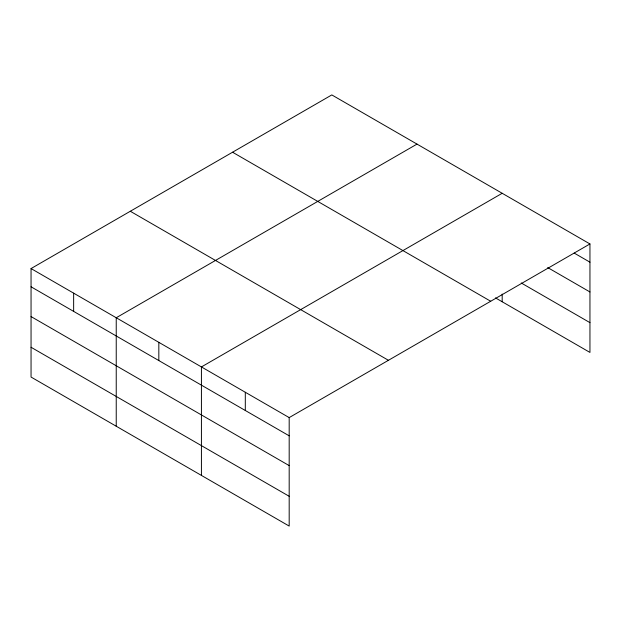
<?xml version="1.0" encoding="UTF-8"?>
<svg xmlns="http://www.w3.org/2000/svg" width="621" height="621" viewBox="0 0 621 621"><rect width="100%" height="100%" fill="white"/><g stroke="black" fill="none" stroke-linecap="round" stroke-linejoin="round"><path stroke-width="0.93" d="M589.95 243.952L331.816 94.92L31.05 268.567L31.05 377.048L289.184 526.08L289.184 417.599L589.95 243.952L589.95 352.433L495.504 297.901M417.002 144.103L116.236 317.75L116.236 426.231M502.187 193.286L201.421 366.926L201.421 475.407M574.215 253.096L589.95 262.178M547.722 267.581L589.95 291.963M521.229 282.974L589.95 322.648M232.565 152.223L490.699 301.255M130.301 211.264L388.435 360.296M31.05 268.567L289.184 417.599M31.05 286.793L289.184 435.826M31.05 316.578L289.184 465.61M31.05 347.263L289.184 496.295M502.187 294.075L502.187 301.759M245.303 392.262L245.303 410.489M158.829 342.342L158.829 360.56M73.643 293.159L73.643 311.385"/></g></svg>
